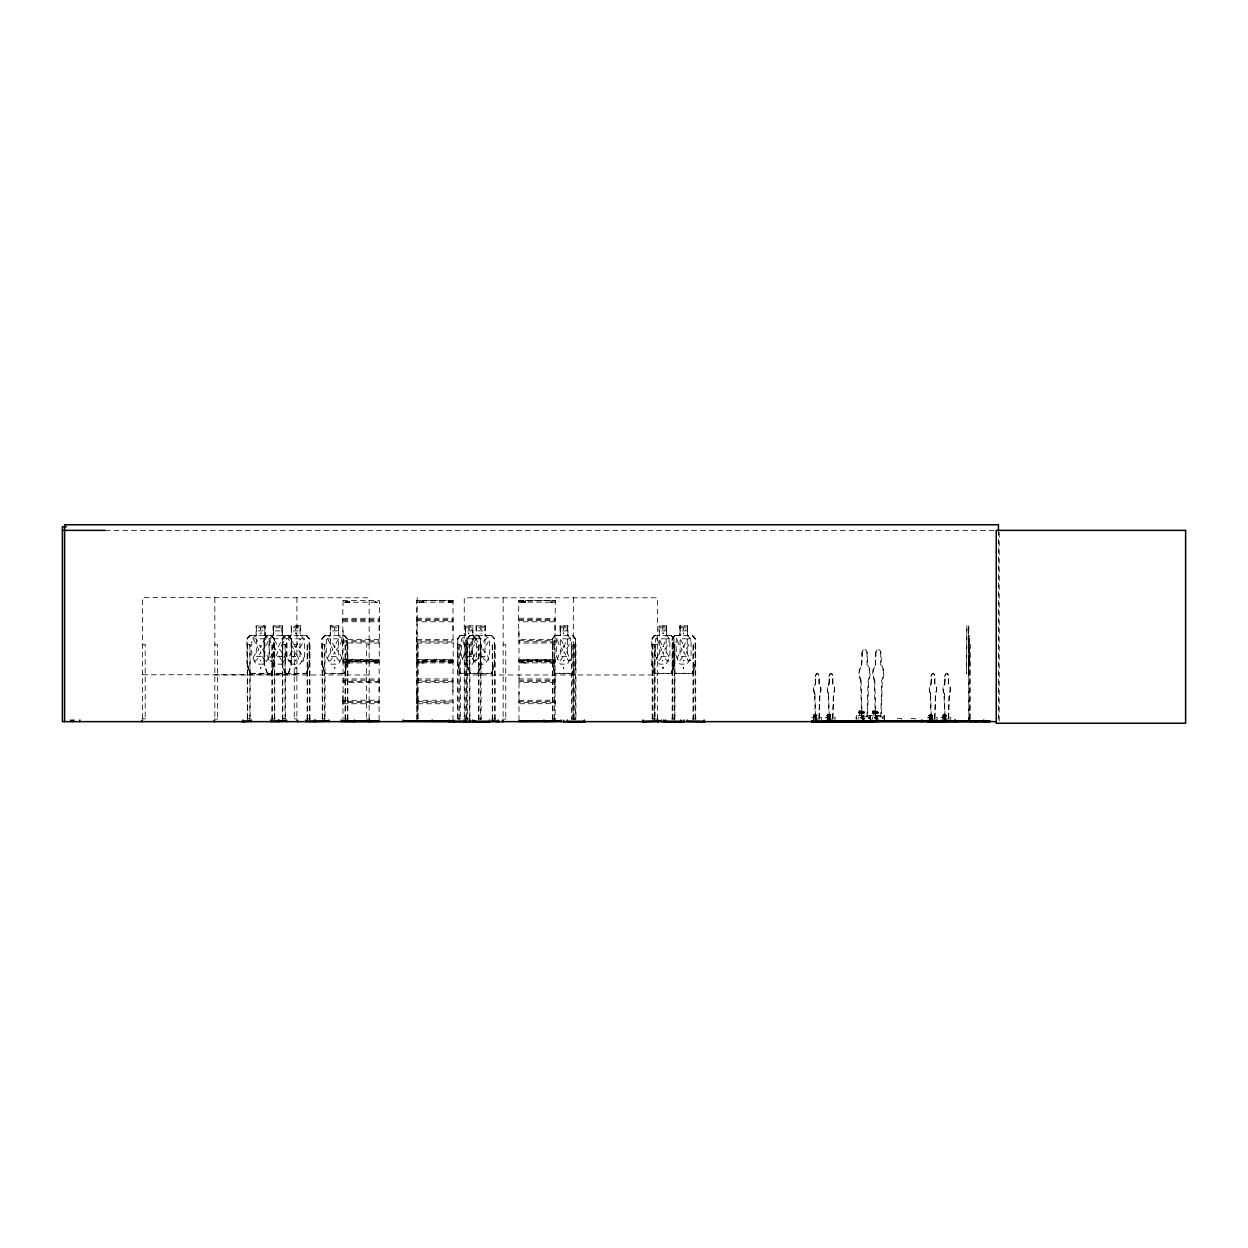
<?xml version="1.0" encoding="UTF-8"?>
<svg xmlns="http://www.w3.org/2000/svg" width="1248" height="1248" viewBox="0 0 1248 1248"><rect width="100%" height="100%" fill="white"/><g stroke="black" fill="none" stroke-linecap="round" stroke-linejoin="round"><path stroke-width="0.75" stroke-dasharray="5 3.75" d="M342.748 701.532L343.075 691.345M343.075 630.661L343.044 660.863L379.532 661.424L343.013 661.83L343.122 660.925M379.096 691.345L379.517 600.647L342.888 600.475M379.096 630.661L379.142 621.379M416.879 691.345L416.598 702.64L453.352 701.984L416.551 701.423M453.04 601.13L452.946 600.35L453.149 641.956L416.551 641.878L416.879 630.661M452.899 691.345L453.274 641.581M452.899 630.661L452.899 621.8L416.848 621.8L416.863 639.74M518.996 720.392L518.996 691.345M518.996 630.661L518.981 700.409M555.017 691.345L555.017 679.021L518.996 678.912M555.017 630.661L555.329 600.475L518.918 601.146M968.604 633.485L968.604 632.845M968.526 646.901L968.604 645.887M968.526 629.632L968.604 628.602M968.604 660.348L968.604 660.083M968.916 673.624L968.666 656.542M969.088 661.175L968.994 638.586L969.088 639.772M968.994 659.989L969.072 660.894M969.088 659.989L969.01 660.878M968.776 635.341L968.526 638.851L968.51 625.856L968.947 719.722M969.072 638.617L969.072 660.629M969.01 638.711L968.916 635.341M662.688 660.083L662.594 660.941M818.922 718.692L819.655 693.888A6.427 3.572 -90 0 0 818.922 683.764L818.922 676.822A3.214 1.794 -90 0 0 817.128 673.608L817.471 673.608A3.214 1.794 -90 0 1 819.25 676.822L819.25 683.764A6.427 3.572 -90 0 1 819.998 693.888L819.25 718.692M832.619 718.692L833.352 693.888A6.427 3.572 -90 0 0 832.619 683.764L832.619 676.822A3.214 1.794 -90 0 0 830.825 673.608L831.152 673.608A3.214 1.794 -90 0 1 832.946 676.822L832.946 683.764A6.427 3.572 -90 0 1 833.68 693.888L832.946 718.692M867.017 717.272L868.124 680.098A9.641 5.366 -90 0 0 867.017 664.919L867.017 654.514A4.82 2.683 -90 0 0 864.334 649.678L864.833 649.678A4.82 2.683 -90 0 1 867.516 654.514L867.516 664.919A9.641 5.366 -90 0 1 868.624 680.098L867.516 717.272M880.714 717.272L881.821 680.098A9.641 5.366 -90 0 0 880.714 664.919L880.714 654.514A4.82 2.683 -90 0 0 878.03 649.678L878.53 649.678A4.82 2.683 -90 0 1 881.213 654.514L881.213 664.919A9.641 5.366 -90 0 1 882.32 680.098L881.213 717.272M934.627 718.692L935.36 693.888A6.427 3.572 -90 0 0 934.627 683.764L934.627 676.822A3.214 1.794 -90 0 0 932.833 673.608L933.176 673.608A3.214 1.794 -90 0 1 934.955 676.822L934.955 683.764A6.427 3.572 -90 0 1 935.704 693.888L934.955 718.692M948.324 718.692L949.057 693.888A6.427 3.572 -90 0 0 948.324 683.764L948.324 676.822A3.214 1.794 -90 0 0 946.53 673.608L946.858 673.608A3.214 1.794 -90 0 1 948.652 676.822L948.652 683.764A6.427 3.572 -90 0 1 949.385 693.888L948.652 718.692M379.096 639.631L343.075 639.631L342.623 620.022L343.122 600.397L343.075 602.207L379.064 602.16M343.075 618.337L379.142 618.228M343.075 700.409L343.044 660.972L379.532 660.566L343.013 660.176L343.122 661.081M343.075 700.315L379.142 700.206L379.142 682.484L343.044 682.484M379.096 720.392L379.096 700.315M452.977 601.068L416.645 600.413L416.848 621.8M416.879 639.631L452.899 639.631M416.848 682.484L452.946 682.484L452.899 700.206L416.879 700.315L416.598 641.862M452.899 720.392L453.227 702.452M518.638 600.678L555.079 600.444L518.856 600.366L518.544 620.022L518.95 639.522L555.048 639.522L555.048 621.8L518.95 621.8M518.981 700.315L555.048 700.206L555.454 701.984L555.017 703.669L518.95 703.763M555.017 639.631L555.126 721.64M555.048 642.985L518.95 643.094M334.324 660.114L334.277 660.941M260.395 660.145L260.38 660.941M295.698 660.083L295.589 660.941M480.527 660.114L480.48 660.941M817.05 715.759C812.542 714.745 811.434 715.868 817.128 715.354M816.098 715.166C817.253 716.773 811.387 714.652 815.755 715.884M813.93 714.995L814.819 716.352M814.694 715.151L814.351 716.321M817.003 714.995C817.003 717.553 813.68 713.06 815.459 716.196M814.835 716.227L815.178 715.354M816.395 715.868L816.925 714.87M830.606 716.243C827.05 718.52 829.327 713.123 829.951 715.946C832.322 716.773 828.095 713.996 826.738 715.463C835.489 712.015 827.627 717.928 829.093 715.073M828.719 714.901C827.518 716.867 828.064 714.386 829.156 716.196M830.825 715.556L829.265 715.26M830.388 716.227L830.326 715.338L830.154 716.227M830.014 715.166L830.809 715.759M862.836 713.575L863.164 711.578L863.772 712.842L858.265 712.374L864.053 711.968L863.912 713.606L862.649 712.577L860.2 713.17M859.638 712.078C859.373 714.215 861.479 710.533 860.293 713.17M859.841 712.577L859.794 712.218M860.574 711.984L860.964 713.575M861.401 712.889L861.307 711.984L860.59 713.716M863.054 712.28L862.352 713.513M863.772 712.842L863.086 711.719L864.146 711.75M862.961 712.28L863.866 713.716L863.912 711.563M877.843 713.419C879.965 712.28 862.852 711.781 877.36 713.294M874.661 713.575C874.942 710.174 876.08 714.262 873.054 712.889M873.132 712.577C874.645 712.967 872.617 713.7 874.91 711.968L875.644 713.591L875.971 711.968M874.271 713.17L873.99 711.984M874.364 712.858L874.021 711.563M874.021 713.606L875.176 712.124M874.193 712.109C885.113 712.53 871.9 714.262 877.843 711.75M877.141 713.107L877.313 711.859L874.411 711.828M877.453 713.56L877.484 712.093L877.188 712.858M877.921 712.889L877.672 712.577M931.242 716.227C930.088 714.839 930.337 716.758 930.743 714.87C929.432 715.166 930.571 716.648 931.195 715.198C937.966 716.149 921.305 714.823 932.334 716.352M930.306 716.243C928.231 713.497 932.303 717.07 931.788 715.166M931.039 714.886L929.51 715.307L930.587 716.227M930.883 716.227C934.627 713.7 929.978 716.508 930.368 715.946M930.852 715.915C931.429 714.823 934.3 715.634 930.462 716.352M932.412 716.352L932.849 715.556M942.536 715.759L946.53 715.556L944.268 716.04M943.862 714.87C942.599 716.555 948.418 715.088 945.532 716.227M943.831 714.995L944.268 716.321L943.738 715.463L946.53 715.556L943.254 715.946M946.093 716.352L945.875 714.87M946.296 715.556L945.204 716.18L944.986 715.088M814.164 715.416L814.694 715.946M827.627 714.995L829.327 715.556M827.689 714.995L828.594 715.712M830.45 715.385L829.764 716.227M864.037 711.968L860.683 711.61L860.699 712.483M860.933 712.67L861.635 711.563L862.337 712.592M864.318 712.889L863.554 712.265L863.257 713.294M873.46 712.951L873.959 712.421M877.453 713.716L877.547 712.577M932.35 715.073L930.415 715.447M932.194 716.212L932.459 715.385M944.861 715.198L943.394 716.118M944.674 714.886L945.812 716.212L946.109 715.416M814.85 719.066L820.232 719.066M828.547 719.066L833.914 719.066M930.556 719.066L935.922 719.066M944.252 719.066L949.619 719.066M452.868 661.081L453.04 660.192L416.879 660.894M555.048 660.925L518.856 660.192L519.028 661.081M519.028 660.925L518.856 661.814L555.204 661.159M816.442 715.073L815.1 716.196M828.251 714.995L828.516 716.227L828.812 715.166M862.337 713.107L861.838 712.046L863.273 712.109M874.723 713.716L875.909 713.591L876.392 711.719M876.985 711.859L875.987 713.575M877.375 711.407L878.015 712.889M932.022 715.166L931.694 716.087L931.788 715.073M815.053 715.9L816.738 716.212M944.174 715.759C942.224 714.074 944.783 717.428 944.44 715.244M828.095 715.666L830.341 715.073M863.538 712.124L863.678 713.591L863.819 712.124M943.925 716.243L943.956 714.995M861.416 712.577L860.605 712.405M930.899 715.556L930.524 715.057M944.143 716.352L944.939 716.227M815.74 715.182L815.74 716.04M829.78 715.166L829.858 716.18M860.636 713.154L861.042 711.61L861.494 712.28M861.479 712.124L861.822 713.528M861.354 712.046L861.682 713.17M862.259 711.844L862.493 713.591L862.883 712.046M862.477 713.092L862.805 711.968M874.614 713.076C875.098 709.238 875.815 714.839 877.001 713.076M944.065 715.712L945.079 714.886M944.128 715.4L944.72 714.886M945.641 715.9L945.064 714.901M829.109 715.884L827.908 715.354L828.516 716.352M861.494 712.889L859.997 713.762L859.373 712.889M875.02 711.75L873.21 712.296M671.315 673.312L673.53 664.139L673.53 638.851L671.315 635.653M671.502 673.624L673.733 664.139L673.764 638.726L671.424 635.341M666.432 635.341L671.627 635.341L673.967 638.726L673.967 664.186L671.705 673.624L654.248 673.624L651.737 664.186L654.451 673.624M828.126 715.463L828.422 715.712M873.678 712.343L873.179 713.092L873.974 712.592M946.015 715.416L944.892 715.198M662.906 628.727L662.75 629.257M346.804 664.139L344.276 673.312L324.917 673.312M344.635 673.624L347.225 664.186L347.225 638.726L344.557 635.341L338.66 635.341L338.816 625.856L330.252 625.856L330.252 635.341L324.792 635.341L321.828 638.695L321.828 664.186L324.714 673.624L344.635 673.624L346.944 664.139L346.804 638.851M469.154 646.901L468.905 645.856L469.264 646.885M563.488 629.632L563.815 628.602L563.425 629.647M563.488 646.901L563.737 645.996L563.987 646.901M683.233 629.632L683.561 628.602L683.171 629.647M683.233 646.901L683.483 645.996L683.732 646.901M469.264 629.6L469.045 629.257M477.766 673.312L480.324 664.139L480.324 638.82L477.766 635.653M477.937 673.624L480.511 664.139M478.124 673.624L480.761 664.186L480.761 638.695L478.046 635.341L470.028 635.341M572.598 673.312L575.344 664.139L575.156 638.82L572.707 635.341M572.77 673.624L575.593 664.186L575.593 638.695L572.894 635.341L567.731 635.341M692.344 673.312L694.902 664.139M692.531 673.624L695.339 664.186L695.339 638.695L692.64 635.341L687.476 635.341L687.664 625.856L679.801 625.856L679.801 635.341M695.339 664.186L692.718 673.624L674.497 673.624M468.827 628.602L469.076 629.366M563.363 646.87L563.737 645.856L564.096 646.885M683.124 646.87L683.483 645.856L683.857 646.885M271.175 673.312L273.889 664.139L273.889 638.851L271.175 635.653M274.295 664.186L271.487 673.624L274.201 664.186L274.201 638.726L271.3 635.341M288.319 673.312L291.143 664.139L291.049 638.851L288.272 638.789L294.029 649.709C281.455 663.094 292.172 666.151 295.854 651.737C299.317 666.167 310.471 663.094 297.788 649.631C309.738 636.979 299.582 633.703 296.01 647.494L288.319 635.653M288.538 673.624L291.439 664.186L291.439 638.726L288.553 635.341M306.368 673.312L309.176 664.139L309.083 638.851M306.587 673.624L309.395 664.186L309.395 638.726L306.587 635.341L300.3 635.341M309.488 664.186L306.68 673.624L250.052 673.624L246.948 664.186L250.146 673.624M491.494 673.312L494.27 664.139L494.348 638.851L491.494 635.653M494.348 664.139L491.556 673.312L460.091 673.312M491.634 635.341L494.66 638.726L494.66 664.186L491.728 673.624L459.904 673.624L457.72 664.186M334.339 629.632L334.62 628.727L334.963 629.647M334.339 646.901L334.62 645.996L334.901 646.901M334.308 629.647L334.464 629.257M334.214 646.885L334.62 645.856L335.026 646.87M830.482 715.868L830.388 714.901M877.75 711.75L877.75 713.419M260.458 629.632L260.582 629.257M260.458 646.901L260.832 645.887M295.573 629.647L295.729 629.366M295.651 646.901L295.948 645.996L296.244 646.901M480.854 628.727L481.229 629.647M480.761 645.887L481.151 646.901M260.411 629.647L260.66 628.602M260.317 646.885L260.785 645.856M295.511 629.6L295.854 628.602M295.511 646.885L295.948 645.856L296.369 646.87M518.638 619.648L555.376 619.538M555.376 702.452L518.669 702.452M480.761 628.602L481.151 629.632M518.794 640.458L555.376 640.832M859.435 711.984L860.434 711.563L861.744 713.294M863.023 711.984L863.741 712.748M342.716 619.538L379.454 619.538M342.794 640.754L379.454 640.832M342.716 680.222L379.454 680.222M416.52 619.538L453.258 619.648M416.52 640.832L453.258 640.832M416.52 680.222L453.258 680.332M518.622 680.222L555.376 680.222M518.622 701.516L555.251 701.236M555.329 641.768L518.669 641.768M379.376 681.361L342.872 681.439M453.149 681.346L416.598 681.252M374.525 602.207L377.692 602.207M374.525 662.875L377.692 662.875M448.328 602.207L451.495 602.207M448.328 662.875L451.495 662.875M550.43 602.207L553.597 602.207M550.43 662.875L553.597 662.875M465.473 626.168L472.82 626.168L472.633 635.653L476.486 638.82L476.346 656.542L472.633 664.139L465.473 664.139L461.635 656.542L461.635 638.82L465.473 635.653L465.41 625.856M828.75 715.868L830.404 716.056M875.394 713.435L875.534 712.046M876.486 713.076C874.567 712.436 876.985 711.22 877.406 713.326M282.032 664.139L286.588 656.542L286.588 638.82L282.032 635.653L281.954 626.168L273.452 626.168L273.546 635.653L268.991 638.82L268.991 656.542L273.546 664.139L282.235 664.186L285.34 673.624M877.094 713.56L875.441 711.968M344.76 602.207L350.36 602.207M344.76 662.875L350.36 662.875M418.564 602.207L424.164 602.207M418.564 662.875L424.164 662.875M520.681 602.207L526.282 602.207M520.681 662.875L526.282 662.875M460.169 635.341L457.532 638.726L457.579 719.722M457.985 638.851L460.278 635.653M572.957 673.624L554.736 673.624L552.365 664.186L552.365 638.726L555.001 635.341M552.427 719.722L552.552 638.726L555.11 635.653M672.173 719.722L672.126 638.726L674.56 635.341L679.988 635.341M674.872 673.312L672.376 664.139L672.313 638.726L674.747 635.341M674.872 635.653L672.563 638.851L672.719 721.64M874.723 713.31L874.427 712.795M945.719 714.995L946.53 715.556M828.516 715.057L829.514 715.198M651.94 664.186L651.737 638.695L654.326 635.341L659.287 635.341M651.986 638.82L654.529 635.341M654.623 635.653L652.174 638.82L652.174 719.722M324.948 635.341L322.109 638.82L322.249 719.722M322.249 638.82L325.057 635.653M861.744 711.968L862.742 712.124M863.288 711.859L863.288 713.591L862.477 711.828M247.042 664.186L246.948 638.695L250.146 635.341L256.121 635.341L256.027 625.856L265.2 625.856L265.2 635.341L273.25 635.341L273.25 625.856L282.344 625.856L282.344 635.341M250.24 635.341L246.948 638.695M250.364 635.653L247.244 638.82L247.338 719.722M267.353 635.341L264.046 638.695L264.046 664.186L267.259 673.624M267.478 635.653L264.358 638.82L264.358 664.139L267.478 673.312M285.34 635.341L282.142 638.695L282.235 664.186M285.433 635.341L282.235 638.695L273.546 638.82L273.546 656.542L282.032 656.542M285.558 635.653L282.532 638.82L277.789 647.494C274.31 633.75 263.5 636.854 275.808 649.709C263.203 663.094 273.952 666.151 277.633 651.737C281.112 666.167 292.282 663.109 279.568 649.631L285.262 638.804L282.532 638.882L282.532 719.722M470.09 635.341L466.752 638.695L466.799 719.035M518.996 660.894L555.079 660.925M343.153 659.724L379.096 659.724L343.122 659.677L343.153 662.875M379.064 662.922L343.122 662.922M452.868 602.16L416.957 602.207M452.868 662.922L416.926 662.922M554.97 662.922L555.017 659.724L518.996 659.724L554.97 659.677M554.939 662.875L519.028 662.922M469.201 660.145L469.201 660.941M683.81 661.003L683.779 660.145M662.641 660.27L662.672 660.988M469.139 660.988L469.17 660.27M334.324 660.27L334.308 660.956M860.434 711.563L861.713 712.124M942.614 715.728L946.436 715.868L946 715.073M662.86 667.462L663.047 668.444L663.094 667.399M452.899 660.894L416.754 660.925M295.62 660.27L295.667 660.988M480.527 660.27L480.574 660.988M295.901 667.462L296.135 668.444L296.182 667.399M683.795 660.941L683.779 660.286M260.395 660.286L260.426 660.956M860.465 717.288C872.945 723.419 870.355 711.875 860.558 718.177M868.608 717.272L868.608 718.177M874.162 717.288C883.615 723.419 887.094 712.499 874.255 718.177M468.718 667.352L469.03 668.429M563.55 667.352L563.768 668.444M683.296 667.352L683.514 668.444M453.024 661.736L416.645 661.768L452.977 661.83L452.868 660.925M481.042 668.444L480.277 667.867L481.088 667.352M683.514 633.251L683.264 633.812M931.788 716.227L931.289 715.088M882.398 717.288L882.305 718.177M518.95 660.972L555.329 661.159M683.53 633.875L683.498 632.892M563.768 668.32L563.534 667.399M260.707 667.462L260.848 668.32M480.808 667.462L480.823 668.444M469.217 629.647L468.889 628.727M480.808 645.856L481.291 646.87M105.284 530.369L994.297 530.369M416.848 618.228L452.946 618.228M518.95 618.228L555.048 618.337M342.794 620.568L379.392 620.568M416.598 620.568L453.196 620.568M518.7 620.568L555.298 620.568M343.044 621.8L379.142 621.8M300.394 625.856L291.221 625.856L291.314 635.341L282.251 635.341M476.034 625.856L485.378 625.856L485.378 635.341L491.696 635.341M264.904 626.168L256.324 626.168L256.417 635.653L251.784 638.82L251.784 656.542L256.324 664.139L264.81 664.139L269.35 656.542L269.35 638.82L264.81 635.653L264.81 626.168L264.904 635.653M330.533 626.168L338.536 626.168M485.066 626.168L476.346 626.168L476.408 635.653L471.697 638.82L471.697 656.542L476.346 664.139L485.004 664.139L489.637 656.542L489.637 638.82L485.004 635.653L485.004 626.168M560.305 626.168L567.668 626.168M659.318 626.168L666.385 626.168M680.051 626.168L687.414 626.168M260.536 629.366L260.832 628.602M662.719 629.366L662.969 628.602M663.094 632.798L662.844 633.875M480.979 633.251L481.12 633.812M459.982 635.341L465.41 635.341M554.814 635.341L560.243 635.341M250.271 635.653L306.462 635.653M324.917 635.653L344.417 635.653L346.944 638.851M491.556 635.653L460.091 635.653L457.798 638.851L457.985 664.139L460.278 673.312M554.939 635.653L572.785 635.653M654.42 635.653L671.518 635.653M674.684 635.653L692.531 635.653M288.46 635.341L291.361 638.726L300.004 638.82L300.004 656.542L291.533 656.542M309.395 638.726L306.493 635.341M347.225 638.726L344.401 635.341M476.346 638.82L485.004 638.82L485.004 656.542L476.346 656.542M575.593 638.695L575.344 719.722M342.841 641.956L379.392 641.862M379.142 643.094L343.044 642.985M416.848 643.094L452.946 643.094M142.568 644.498L145.189 644.498L145.189 718.832M247.338 644.498L250.13 644.498L250.13 719.722M282.532 644.498L285.324 644.498L285.324 719.722M296.884 644.498L294.263 644.498L294.263 718.832M322.249 644.498L325.026 644.498L325.026 719.722M417.16 644.498L418.22 644.452L418.174 718.832M457.579 644.498L460.294 644.498L460.294 721.64M467.126 644.498L469.888 644.498L469.888 719.722M552.427 644.498L555.126 644.498M573.222 644.498L575.936 644.498L575.936 719.722M652.174 644.498L654.841 644.498L654.841 719.722M672.079 644.498L674.872 644.498L674.872 721.64M968.76 644.498L970.024 644.498L970.024 719.722M214.843 644.701L217.448 644.701L217.448 719.035M369.143 644.686L366.538 644.686L366.538 719.035M464.256 644.701L466.799 644.701M503.162 644.701L505.783 644.701L505.783 719.035M657.478 644.686L654.857 644.686L654.872 719.035M662.719 646.651L663.047 646.542M861.65 717.272L860.543 680.098A9.641 5.366 -90 0 1 861.65 664.919L862.15 654.514A4.82 2.683 -90 0 1 864.833 649.678M875.347 717.272L874.24 680.098A9.641 5.366 -90 0 1 875.347 664.919L875.846 654.514A4.82 2.683 -90 0 1 878.53 649.678M343.013 661.83L379.174 661.752M518.918 661.83L555.079 661.83M552.365 664.186L554.923 673.624M672.313 664.186L674.684 673.624M861.65 664.919L862.15 654.514M875.347 664.919L875.846 654.514M260.972 667.352L260.723 668.444M296.166 667.352L295.916 668.444M334.823 667.352L334.792 668.444L334.838 667.399M663.078 667.352L662.86 668.444M250.271 673.312L306.462 673.312M554.939 673.312L572.785 673.312M654.42 673.312L671.518 673.312M674.684 673.312L692.531 673.312M142.568 674.762L296.884 674.762M214.843 674.965L369.143 674.965M464.256 674.965L657.478 674.965M815.334 718.692L814.601 693.888A6.427 3.572 -90 0 1 815.334 683.764L815.677 676.822A3.214 1.794 -90 0 1 817.471 673.608M829.031 718.692L828.298 693.888A6.427 3.572 -90 0 1 829.031 683.764L829.374 676.822A3.214 1.794 -90 0 1 831.152 673.608M931.039 718.692L930.306 693.888A6.427 3.572 -90 0 1 931.039 683.764L931.382 676.822A3.214 1.794 -90 0 1 933.176 673.608M944.736 718.692L944.003 693.888A6.427 3.572 -90 0 1 944.736 683.764L945.079 676.822A3.214 1.794 -90 0 1 946.858 673.608M343.044 678.912L379.096 679.021M416.848 678.912L452.899 679.021M860.543 680.098L861.042 680.098A9.641 5.366 -90 0 1 862.15 664.919M874.24 680.098L874.739 680.098A9.641 5.366 -90 0 1 875.846 664.919M518.747 681.346L555.298 681.252M555.048 682.484L518.95 682.375M815.334 683.764L815.677 676.822M829.031 683.764L829.374 676.822M931.039 683.764L931.382 676.822M944.736 683.764L945.079 676.822M814.601 693.888L814.928 693.888A6.427 3.572 -90 0 1 815.677 683.764M828.298 693.888L828.625 693.888A6.427 3.572 -90 0 1 829.374 683.764M930.306 693.888L930.634 693.888A6.427 3.572 -90 0 1 931.382 683.764M944.003 693.888L944.33 693.888A6.427 3.572 -90 0 1 945.079 683.764M379.454 701.516L342.841 701.345L343.075 720.392M379.392 702.53L342.872 702.733M343.044 703.763L379.142 703.763M416.879 720.392L416.879 703.763L452.946 703.763M860.714 711.828L863.616 711.859L863.054 712.889M863.398 712.577L864.334 712.577M877.094 712.577L878.03 712.577M811.621 717.413L821.387 717.413L821.387 720.751M825.302 717.413L835.084 717.413L835.084 720.751M927.326 717.413L937.092 717.413L937.092 720.751M941.008 717.413L950.789 717.413L950.789 720.751M142.272 718.832L145.501 718.832M247.057 718.832L250.411 718.832M271.658 718.832L275.028 718.832M282.251 718.832L285.62 718.832M293.966 718.832L297.196 718.832M306.852 718.832L310.222 718.832M321.984 718.832L325.307 718.832M344.791 718.832L348.114 718.832M416.863 718.832L418.517 718.801M457.314 718.832L460.559 718.832M466.83 718.832L470.184 718.832M478.124 718.832L481.369 718.832M491.977 718.832L495.331 718.832M552.162 718.832L555.391 718.832M572.957 718.832L576.202 718.832M651.94 718.832L655.106 718.832M671.845 718.832L675.137 718.832M692.702 718.832L695.947 718.832M968.464 718.832L970.32 718.832M214.531 719.035L217.76 719.035M366.226 719.035L369.455 719.035M464.006 719.035L467.064 719.035M502.866 719.035L506.095 719.035M571.288 719.035L574.33 719.035M654.56 719.035L657.79 719.035M295.776 633.875L295.838 632.783L296.213 633.812M683.514 667.462L683.327 668.444L683.28 667.399M468.936 667.462L468.733 668.444L468.702 667.399M564.034 660.145L563.519 661.034L564.002 660.27M563.753 632.892L563.519 633.812L563.628 632.892M334.589 633.251L334.729 632.892M453.211 661.268L416.676 661.705M875.706 711.875L876.174 713.092M876.158 711.828L876.408 713.138M519.028 602.16L555.017 602.207L554.97 600.397M862.056 711.719L862.477 712.577M306.368 635.653L309.176 638.851M271.393 635.341L274.295 638.726L274.451 719.722M692.453 635.341L695.089 638.82L695.089 719.722M692.344 635.653L694.902 638.82M572.598 635.653L575.156 638.82M477.859 635.341L480.511 638.82M291.533 664.139L286.978 656.542L286.978 638.82L291.533 635.653L291.533 626.168L300.097 626.168L300.004 635.653L304.543 638.82L304.543 656.542L300.004 664.139L291.361 664.186L291.361 638.726M416.598 702.53L416.879 703.763M453.149 701.345L452.899 700.315M470.215 673.312L467.064 664.139L467.064 638.82L470.153 635.653L467.126 638.82L467.345 719.722M285.558 673.312L282.438 664.139L282.438 638.82M247.338 664.139L250.364 673.312M322.249 664.139L325.057 673.312M322.109 664.139L324.854 673.624M652.174 664.139L654.623 673.312M555.11 673.312L552.817 664.139L552.817 638.851M457.798 664.139L460.091 673.624M944.33 693.888L945.079 718.692M930.634 693.888L931.382 718.692M874.739 680.098L875.846 717.272M861.042 680.098L862.15 717.272M828.625 693.888L829.374 718.692M814.928 693.888L815.677 718.692M968.526 667.384L968.604 668.382M968.604 635.341L968.698 638.82M999.211 532.303L999.211 721.64M998.447 530.369L998.447 721.64M969.946 644.498L969.868 721.64M968.822 625.856L968.9 635.653M968.698 638.695L968.838 719.722M968.62 638.695L968.62 664.186M945.844 717.413L945.844 720.08M945.422 717.413L945.422 720.751M944.908 720.08L944.908 714.464L942.88 714.464L942.88 720.08M944.518 714.464L944.518 720.08M943.27 714.464L943.27 720.08M932.147 717.413L932.147 720.08M931.726 717.413L931.726 720.751M931.211 720.08L931.211 714.464L929.183 714.464L929.183 720.08M930.821 714.464L930.821 720.08M929.573 714.464L929.573 720.08M915.252 719.363L915.252 718.567L908.84 718.567L908.84 719.363M901.571 719.363L901.571 718.567L895.144 718.567L895.144 719.363M884.411 720.377L884.411 715.354L856.066 715.354L856.066 718.692M883.787 715.354L883.787 719.363M877.812 715.354L877.812 718.692M877.188 715.354L877.188 719.363M877.001 715.354L877.001 719.363M876.361 715.354L876.361 720.377M875.597 719.363L875.597 710.923L872.555 710.923L872.555 719.363M875.004 710.923L875.004 719.363M873.132 710.923L873.132 719.363M870.714 715.354L870.714 720.377M870.386 715.354L870.386 719.363M870.106 715.354L870.106 719.363M869.762 715.354L869.762 718.692M864.115 715.354L864.115 718.692M863.491 715.354L863.491 719.363M863.304 715.354L863.304 719.363M862.68 715.354L862.68 720.377M861.9 719.363L861.9 710.923L858.858 710.923L858.858 719.363M861.323 710.923L861.323 719.363M859.435 710.923L859.435 719.363M856.69 715.354L856.69 719.363M830.138 717.413L830.138 720.08M829.717 717.413L829.717 720.751M829.202 720.08L829.202 714.464L827.174 714.464L827.174 720.08M828.812 714.464L828.812 720.08M827.564 714.464L827.564 720.08M816.442 717.413L816.442 720.08M816.02 717.413L816.02 720.751M815.506 720.08L815.506 714.464L813.478 714.464L813.478 720.08M815.116 714.464L815.116 720.08M813.868 714.464L813.868 720.08M695.682 719.722L695.682 644.498L692.983 644.498L692.983 719.722M693.56 644.498L693.56 719.722M687.476 625.856L687.414 635.653M687.227 626.168L687.227 635.653L691.064 638.82L691.064 656.542L687.227 664.139L680.051 664.139L676.213 656.542L676.213 638.82L680.051 635.653L679.988 625.856M680.238 626.168L680.238 635.653M674.731 644.498L674.731 719.722M674.279 644.498L674.107 719.722M666.619 635.341L666.619 625.856L659.084 625.856L659.084 635.341M666.432 625.856L666.385 635.653M666.182 626.168L666.182 635.653L669.848 638.82L669.848 656.542L666.182 664.139L659.318 664.139L655.652 656.542L655.652 638.82L659.318 635.653L659.287 625.856M663.109 632.845L663.109 633.812M657.478 719.035L657.478 597.808L464.256 597.808L464.256 719.035M654.202 644.498L654.202 719.722M652.813 644.498L652.813 719.722M574.08 719.035L574.08 644.686L571.522 644.686L571.522 719.035M573.815 644.498L573.815 719.722M573.362 597.808L573.222 719.722M572.239 644.686L572.239 719.035M567.918 635.341L567.918 625.856L560.056 625.856L560.056 635.341M567.731 625.856L567.668 635.653M567.481 626.168L567.481 635.653L571.319 638.82L571.319 656.542L567.481 664.139L560.305 664.139L556.468 656.542L556.468 638.82L560.305 635.653L560.243 625.856M560.492 626.168L560.492 635.653M554.533 644.498L554.533 719.722M553.004 644.498L553.004 719.722M552.786 601.13L552.786 602.207M551.257 601.13L551.257 602.207M551.132 661.799L551.257 662.875M525.439 601.879L521.508 601.879M525.205 601.255L525.205 602.238M525.205 661.924L525.205 662.922M521.742 601.255L521.742 602.238M521.742 661.924L521.742 662.922M503.162 597.808L503.162 719.035M495.035 719.722L495.035 644.498L492.258 644.498L492.258 719.722M494.816 644.498L494.816 719.722M492.476 644.498L492.476 721.64M485.3 625.856L485.066 635.653M481.104 719.722L481.104 644.498L478.39 644.498L478.39 719.722M480.574 638.695L480.511 719.722M478.982 644.498L478.982 719.722M476.096 625.856L476.034 635.341M472.898 635.341L473.086 625.856L465.223 625.856L465.223 635.341M469.685 644.498L469.685 719.722M468.796 632.892L468.796 633.766M468.671 632.845L468.671 633.812M466.081 644.701L466.081 719.035M465.66 626.168L465.66 635.653M464.958 644.701L464.958 719.035M459.701 644.498L459.701 719.722M458.172 644.498L458.172 719.722M450.668 601.13L450.668 602.207M450.668 661.799L450.668 662.875M449.14 601.13L449.14 602.207M449.015 661.799L449.14 662.875M423.322 601.879L419.406 601.879M423.088 601.255L423.088 602.238M423.088 661.924L423.088 662.922M419.64 601.255L419.64 602.238M419.64 661.924L419.64 662.922M417.206 644.452L417.206 718.801M417.191 597.574L417.16 718.832M376.99 601.879L376.88 602.207M376.99 662.563L376.88 662.875M375.227 601.13L375.336 602.207M375.336 661.799L375.336 662.875M369.143 719.035L369.143 597.808L142.568 597.605L142.584 718.832M349.534 601.879L345.602 601.879M349.3 601.255L349.3 602.238M349.3 661.924L349.3 662.922M347.849 719.722L347.849 644.498L345.056 644.498L345.056 719.722M347.381 644.498L347.381 719.722M345.836 601.255L345.836 602.238M345.836 661.924L345.836 662.922M345.524 644.498L345.524 721.64M338.66 625.856L338.536 635.653M338.38 626.168L338.38 635.653L342.592 638.82L342.592 656.542L338.38 664.139L330.533 664.139L326.321 656.542L326.321 638.82L330.533 635.653L330.392 625.856M330.673 626.168L330.673 635.653M324.574 644.498L324.574 719.722M322.717 644.498L322.717 719.722M309.941 719.722L309.941 644.498L307.148 644.498L307.148 719.722M309.644 644.498L309.644 719.722M307.445 644.498L307.445 721.64M300.3 625.856L300.394 635.341M296.884 597.605L296.884 718.832M285.028 644.498L285.028 719.722M282.828 644.498L282.828 719.722M282.251 625.856L282.032 635.653M274.747 719.722L274.747 644.498L271.955 644.498L271.955 719.722M273.156 625.856L273.156 635.341M272.236 644.498L272.236 721.64M264.139 638.695L264.139 664.186M261.019 632.845L261.019 633.812M260.879 632.892L260.879 633.766M249.834 644.498L249.834 719.722M247.634 644.498L247.634 719.722M214.843 597.808L214.843 719.035M875.347 654.514A4.82 2.683 -90 0 1 878.03 649.678M861.65 654.514A4.82 2.683 -90 0 1 864.334 649.678M815.334 676.822A3.214 1.794 -90 0 1 817.128 673.608M931.039 676.822A3.214 1.794 -90 0 1 932.833 673.608M829.031 676.822A3.214 1.794 -90 0 1 830.825 673.608M944.736 676.822A3.214 1.794 -90 0 1 946.53 673.608M656.869 638.789L661.518 649.709C651.472 662.47 659.849 666.619 663 651.737C665.948 666.619 674.716 662.47 664.56 649.631C674.107 637.603 666.167 633.235 663.109 647.494L659.256 638.882L656.869 638.789M327.6 638.789L332.935 649.709C321.329 662.875 331.141 666.307 334.62 651.737C337.896 666.323 348.13 662.875 336.414 649.631C347.443 637.198 338.13 633.532 334.76 647.494L330.33 638.882L327.6 638.789M476.034 660.598L473.569 660.894L469.342 651.737C466.284 666.526 457.064 662.61 467.704 649.631C457.704 637.478 466.066 633.329 469.217 647.494C472.274 633.391 481.182 637.354 470.87 649.709L476.034 660.598M570.866 660.598L568.402 660.894L564.174 651.737C561.116 666.526 551.897 662.61 562.536 649.631C552.536 637.478 560.898 633.329 564.049 647.494C567.107 633.391 576.014 637.354 565.718 649.709L570.866 660.598M690.612 660.598L688.147 660.894L683.92 651.737C680.878 666.526 671.642 662.61 682.282 649.631C672.282 637.478 680.644 633.329 683.795 647.494C686.868 633.391 695.76 637.354 685.464 649.709L690.612 660.598M253.079 638.789L258.835 649.709C246.262 663.094 256.979 666.151 260.66 651.737C264.124 666.167 275.278 663.094 262.595 649.631C274.544 636.979 264.373 633.703 260.816 647.494L256.027 638.882L253.079 638.789M472.992 638.789L478.873 649.709C466.003 663.156 476.986 666.104 480.73 651.737C484.24 666.12 495.659 663.156 482.695 649.631C494.91 636.917 484.505 633.734 480.87 647.494L475.987 638.882L472.992 638.789M416.926 659.677L452.899 659.724L416.879 659.724M452.977 600.444L416.738 600.366L452.946 600.35M966.872 625.856L966.56 673.624L966.872 625.856M263.297 627.744L257.852 627.744L257.852 630.911L263.297 630.911L263.297 627.744M280.519 627.744L275.059 627.744L275.059 630.911L280.519 630.911L280.519 627.744M298.49 627.744L293.046 627.744L293.046 630.911L298.49 630.911L298.49 627.744M336.976 627.744L331.921 627.744L331.921 630.911L336.976 630.911L336.976 627.744M471.354 627.744L466.752 627.744L466.752 630.911L471.354 630.911L471.354 627.744M483.46 627.744L477.89 627.744L477.89 630.911L483.46 630.911L483.46 627.744M566.202 627.744L561.584 627.744L561.584 630.911L566.202 630.911L566.202 627.744M664.95 627.744L660.551 627.744L660.551 630.911L664.95 630.911L664.95 627.744M685.948 627.744L681.33 627.744L681.33 630.911L685.948 630.911L685.948 627.744M264.81 638.82L256.324 638.82L256.324 656.542L264.81 656.542L264.81 638.82M338.38 638.82L330.533 638.82L330.533 656.542L338.38 656.542L338.38 638.82M472.633 638.82L465.473 638.82L465.473 656.542L472.633 656.542L472.633 638.82M567.481 638.82L560.305 638.82L560.305 656.542L567.481 656.542L567.481 638.82M666.182 638.82L659.318 638.82L659.318 656.542L666.182 656.542L666.182 638.82M687.227 638.82L680.051 638.82L680.051 656.542L687.227 656.542L687.227 638.82M469.997 673.624L466.814 664.186L469.934 673.624"/><path stroke-width="1.5" d="M432.167 721.204L403.213 721.25L490.854 721.64M214.188 721.594L214.25 720.377M502.585 720.377L502.382 721.64M927.326 720.751L990.194 721.516L811.2 721.5L874.068 720.751L874.349 721.562M811.964 721.609L811.621 720.751M812.261 721.547L812.604 721.141M817.237 721.562L815.958 721.141M825.599 721.562L825.365 721.141M826.067 721.562L826.301 721.141M829.873 721.562L829.592 720.751L830.341 721.562M830.216 721.5L830.638 720.751L830.918 721.562M854.755 721.562L856.081 720.377L856.705 721.516L855.098 721.141M856.658 721.594L857.641 720.377L858.265 721.516L857.033 721.562M859.045 721.562L859.342 720.751L859.622 721.562M859.732 721.562L860.371 720.751L860.028 721.594M868.795 721.141L869.248 721.625M869.138 721.562L869.762 720.377L870.277 721.64M869.794 720.751L869.076 721.609M811.278 721.594L873.725 721.594L874.068 720.751M926.905 721.5L927.607 720.377L928.231 721.516L927.092 721.625M928.075 721.562L928.372 720.751L928.652 721.625M928.715 721.609L929.167 720.377L929.791 721.516L929.245 720.938M931.897 721.562L931.663 721.141M932.35 721.562L932.708 721.141M940.696 721.562L941.304 720.377L941.928 721.516L940.774 721.625M941.304 721.562L942.068 720.751L943.457 721.594L942.864 720.377L942.349 721.625M945.688 721.562L945.298 720.751L946.046 721.562M945.922 721.5L946.764 721.516M971.147 721.562L970.757 720.751L971.1 721.609M971.381 721.5L971.802 720.751L972.083 721.562M975.328 721.562L975.047 720.751L974.75 721.562M984.017 721.5L984.875 721.516L983.908 721.25M985.202 721.562L985.546 721.141M989.009 721.562L988.775 721.141M989.477 721.562L989.773 720.751M815.615 721.562L817.003 721.141M862.415 720.938L863.117 721.516L862.493 720.377L862.056 721.562M872.726 721.562L873.023 720.751L873.662 721.547M877.672 720.938L878.374 721.516L877.75 720.377L877.313 721.562M934.799 720.938L935.47 721.594L934.877 720.377L934.44 721.562M474.412 721.64L474.552 720.377L474.692 721.843M642.798 721.453L661.268 721.25L641.862 721.64M448.812 721.453L469.607 721.453M543.644 721.453L560.82 721.25L518.95 721.547M663.39 721.453L684.122 721.453M315.182 721.453L328.723 721.25L306.134 721.391L314.668 721.453M242.611 721.453L251.207 721.25L241.457 721.578M140.712 721.453L141.96 721.453M66.3 526.75L62.4 526.75L62.4 721.64L996.497 721.64M62.4 530.369L105.206 530.369M343.013 720.892L379.174 720.86M416.816 720.86L452.977 720.86M518.918 720.892L555.079 720.892M942.942 720.938L856.144 720.938M989.82 721.141L927.67 721.609L927.326 720.751M297.492 721.453L298.568 721.453M379.142 721.547L341.437 721.391L354.916 721.453M585.686 721.64L563.924 721.64M662.423 721.578L685.058 721.64M705.432 721.64L687.336 721.391L704.449 721.453M658.273 721.64L658.07 720.377M369.938 721.64L369.736 720.377M498.67 721.453L492.352 721.25L499.84 721.64M584.704 721.453L567.7 721.453M489.871 721.453L472.867 721.453M998.447 530.587L998.447 524.753L64.6 524.753L64.6 721.64M983.923 721.64L983.798 720.034L983.72 721.64M955.063 720.034L955.063 721.64M954.798 720.034L954.86 721.64M704.137 720.034L704.137 721.64M687.118 720.034L687.118 721.64M683.81 720.034L683.81 721.64M680.722 720.034L680.722 721.64M665.496 720.034L665.496 721.64M663.718 720.034L663.718 721.64M661.424 720.034L661.424 721.64M657.868 720.236L657.868 721.843M657.696 720.236L657.696 721.843M643.094 720.034L643.094 721.64M584.376 720.034L584.22 721.843M567.372 720.034L567.372 721.64M563.628 720.236L563.628 721.843M560.976 720.034L560.976 721.64M543.972 720.034L543.972 721.64M502.772 720.236L502.96 721.843M498.28 720.034L498.28 721.64M492.164 720.034L492.164 721.64M489.544 720.034L489.544 721.64M472.54 720.034L472.54 721.64M469.997 720.034L469.997 721.64M466.144 720.034L466.144 721.64M463.882 720.034L463.882 721.64M454.1 720.236L454.1 721.843M449.14 720.034L449.14 721.64M432.167 720.002L432.151 721.64M403.229 720.002L403.229 721.64M369.533 720.236L369.533 721.843M369.361 720.236L369.361 721.843M354.557 720.034L354.557 721.64M341.203 720.034L341.203 721.64M328.895 720.034L328.895 721.64M315.541 720.034L315.541 721.64M314.278 720.034L314.278 721.64M305.885 720.034L305.885 721.64M297.086 720.034L297.274 721.64M286.588 720.034L286.588 721.64M279.084 720.034L279.084 721.64M278.195 720.034L278.195 721.64M270.691 720.034L270.691 721.64M251.394 720.034L251.394 721.64M243.001 720.034L243.001 721.64M214.453 720.236L214.625 721.843M142.366 720.034L142.178 721.64M79.872 720.034L79.872 721.64M73.866 720.034L73.866 721.64M72.244 720.034L72.337 721.64M70.715 720.034L70.715 721.64M286.4 721.25L270.941 721.391L286.4 721.25M864.053 720.377C862.009 721.828 866.096 721.906 864.053 720.377M871.338 720.377C869.357 721.859 873.335 721.874 871.338 720.377M876.19 720.377C874.146 721.828 878.218 721.906 876.19 720.377M921.196 720.377C919.152 721.828 923.224 721.906 921.196 720.377M922.756 720.377C920.712 721.828 924.799 721.906 922.756 720.377M936.452 720.377C934.409 721.828 938.48 721.906 936.452 720.377M976.076 720.751L976.42 721.609L976.076 720.751M1185.6 530.369L996.247 530.369L996.247 723.247L1185.6 723.247L1185.6 530.369"/></g></svg>
